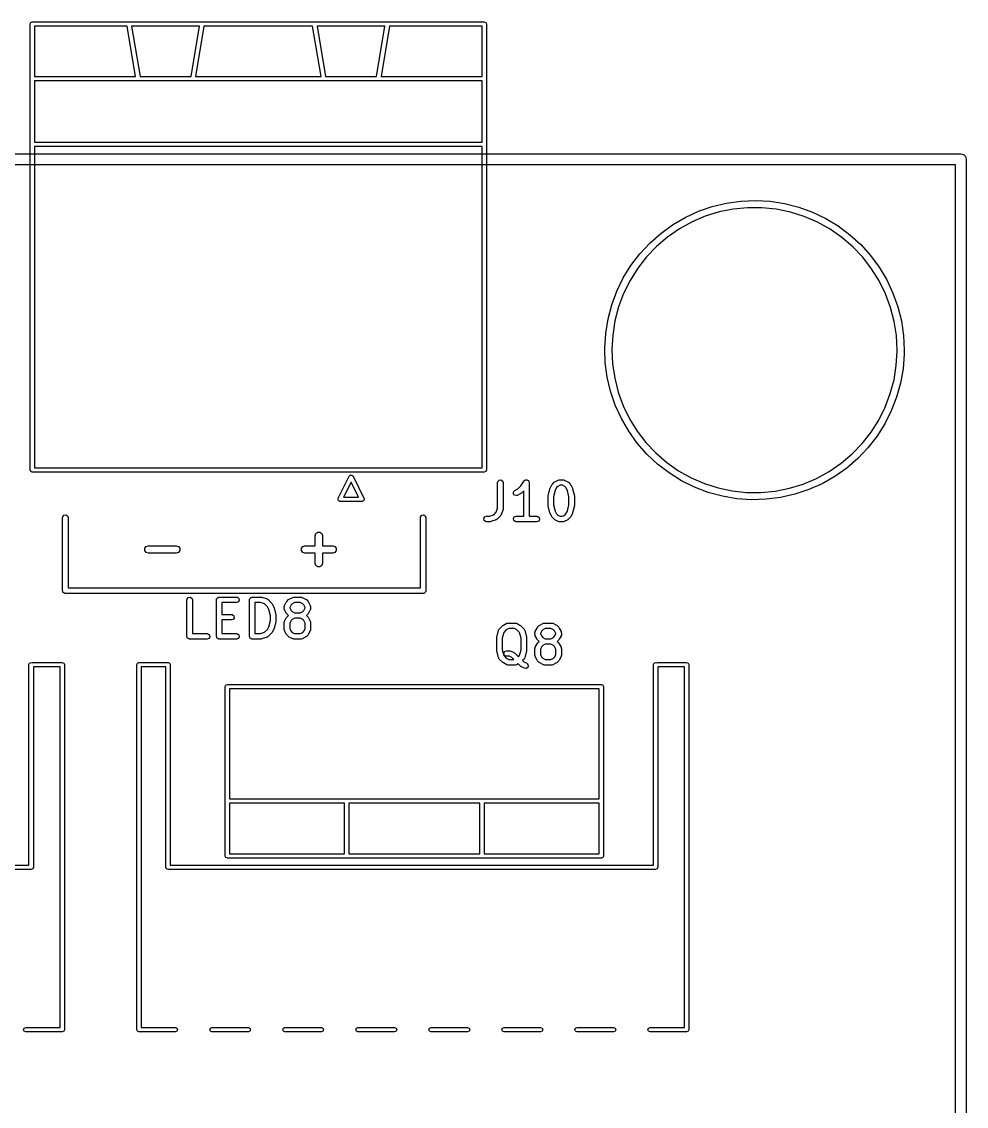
# Model space of a CAD drawing. Extents: x 51 to 223, y -135 to -33.
# Drawn here: x 197.21 to 223.07, y -62.82 to -33.1 of the extents above; entities that cross this region are included whole.
import ezdxf

# ---------------------------------------------------------------- set-up
doc = ezdxf.new("R2010")
doc.units = 0
doc.layers.add('BLACK', color=7, linetype='CONTINUOUS')

msp = doc.modelspace()

# ---------------------------------------------------------------- linework, layer by layer
at = {"layer": 'BLACK', "linetype": 'CONTINUOUS'}
for p, q in [((197.435, -33.165), (197.453, -33.1226)), ((197.435, -45.385), (197.435, -33.165)), ((197.453, -33.1226), (197.495, -33.105)), ((197.495, -33.105), (209.875, -33.105)), ((197.555, -33.225), (197.555, -34.605)), ((200.094, -33.225), (197.555, -33.225)), ((200.324, -34.605), (200.094, -33.225)), ((200.216, -33.225), (200.446, -34.605)), ((202.074, -33.225), (200.216, -33.225)), ((201.844, -34.605), (202.074, -33.225)), ((202.196, -33.225), (201.966, -34.605)), ((205.174, -33.225), (202.196, -33.225)), ((205.404, -34.605), (205.174, -33.225)), ((205.296, -33.225), (205.526, -34.605)), ((207.154, -33.225), (205.296, -33.225)), ((206.924, -34.605), (207.154, -33.225)), ((207.276, -33.225), (207.046, -34.605)), ((209.815, -33.225), (207.276, -33.225)), ((209.815, -34.605), (209.815, -33.225)), ((209.875, -33.105), (209.917, -33.1226)), ((209.917, -33.1226), (209.935, -33.165)), ((209.935, -33.165), (209.935, -45.385)), ((197.555, -34.605), (200.324, -34.605)), ((209.815, -34.725), (197.555, -34.725)), ((197.555, -34.725), (197.555, -36.405)), ((200.446, -34.605), (201.844, -34.605)), ((201.966, -34.605), (205.404, -34.605)), ((205.526, -34.605), (206.924, -34.605)), ((207.046, -34.605), (209.815, -34.605)), ((209.815, -36.405), (209.815, -34.725)), ((197.555, -36.405), (209.815, -36.405)), ((197.555, -36.525), (197.555, -45.325)), ((209.815, -36.525), (197.555, -36.525)), ((209.815, -45.325), (209.815, -36.525)), ((50.925, -36.725), (222.925, -36.725)), ((222.925, -36.725), (223, -36.7451)), ((223, -36.7451), (223.055, -36.8)), ((223.055, -36.8), (223.075, -36.875)), ((222.775, -37.025), (51.075, -37.025)), ((222.775, -130.725), (222.775, -37.025)), ((223.075, -36.875), (223.075, -130.875)), ((216.507, -38.0725), (216.903, -38.0168)), ((216.903, -38.0168), (217.304, -38)), ((217.304, -38), (217.704, -38.0224)), ((217.704, -38.0224), (218.099, -38.0837)), ((215.375, -38.4665), (215.739, -38.2985)), ((215.739, -38.2985), (216.117, -38.1667)), ((216.304, -38.3176), (215.927, -38.4351)), ((216.117, -38.1667), (216.507, -38.0725)), ((216.691, -38.2388), (216.304, -38.3176)), ((217.084, -38.1996), (216.691, -38.2388)), ((217.479, -38.2003), (217.084, -38.1996)), ((217.872, -38.2409), (217.479, -38.2003)), ((218.259, -38.321), (217.872, -38.2409)), ((218.099, -38.0837), (218.487, -38.1833)), ((218.636, -38.4398), (218.259, -38.321)), ((218.487, -38.1833), (218.864, -38.3203)), ((218.864, -38.3203), (219.225, -38.4934)), ((215.03, -38.6692), (215.375, -38.4665)), ((215.563, -38.5901), (215.217, -38.7811)), ((215.927, -38.4351), (215.563, -38.5901)), ((218.999, -38.5961), (218.636, -38.4398)), ((219.344, -38.7883), (218.999, -38.5961)), ((219.225, -38.4934), (219.568, -38.7009)), ((214.406, -39.1706), (214.706, -38.9047)), ((214.706, -38.9047), (215.03, -38.6692)), ((215.217, -38.7811), (214.892, -39.006)), ((219.668, -39.0144), (219.344, -38.7883)), ((219.568, -38.7009), (219.888, -38.9408)), ((214.134, -39.4645), (214.406, -39.1706)), ((214.892, -39.006), (214.592, -39.2627)), ((219.968, -39.272), (219.668, -39.0144)), ((219.888, -38.9408), (220.184, -39.2109)), ((220.184, -39.2109), (220.452, -39.5086)), ((213.892, -39.7836), (214.134, -39.4645)), ((214.592, -39.2627), (214.319, -39.5483)), ((220.24, -39.5587), (219.968, -39.272)), ((220.452, -39.5086), (220.69, -39.8311)), ((213.682, -40.1248), (213.892, -39.7836)), ((214.319, -39.5483), (214.076, -39.8601)), ((220.482, -39.8713), (220.24, -39.5587)), ((214.076, -39.8601), (213.866, -40.1949)), ((220.69, -40.2068), (220.482, -39.8713)), ((220.69, -39.8311), (220.895, -40.1751)), ((213.506, -40.4848), (213.682, -40.1248)), ((213.866, -40.1949), (213.691, -40.5491)), ((220.864, -40.5616), (220.69, -40.2068)), ((220.895, -40.1751), (221.066, -40.5376)), ((213.367, -40.8603), (213.506, -40.4848)), ((213.691, -40.5491), (213.553, -40.9192)), ((221.001, -40.9322), (220.864, -40.5616)), ((221.066, -40.5376), (221.2, -40.9149)), ((213.265, -41.2475), (213.367, -40.8603)), ((213.553, -40.9192), (213.452, -41.3014)), ((221.1, -41.3148), (221.001, -40.9322)), ((221.2, -40.9149), (221.297, -41.3036)), ((213.2, -41.643), (213.265, -41.2475)), ((213.452, -41.3014), (213.391, -41.6918)), ((221.16, -41.7054), (221.1, -41.3148)), ((221.297, -41.3036), (221.356, -41.6999)), ((213.175, -42.0428), (213.2, -41.643)), ((213.391, -41.6918), (213.37, -42.0864)), ((221.18, -42.1), (221.16, -41.7054)), ((221.356, -41.6999), (221.375, -42.1)), ((213.177, -42.0864), (213.175, -42.0428)), ((213.189, -42.4431), (213.177, -42.0864)), ((213.37, -42.0864), (213.389, -42.4811)), ((221.157, -42.5217), (221.18, -42.1273)), ((221.18, -42.1273), (221.18, -42.1)), ((221.375, -42.1), (221.373, -42.2145)), ((213.242, -42.8401), (213.189, -42.4431)), ((213.389, -42.4811), (213.447, -42.8719)), ((221.373, -42.2145), (221.343, -42.6139)), ((221.095, -42.9119), (221.157, -42.5217)), ((221.343, -42.6139), (221.273, -43.0084)), ((213.334, -43.2301), (213.242, -42.8401)), ((213.447, -42.8719), (213.545, -43.2548)), ((220.993, -43.2938), (221.095, -42.9119)), ((221.273, -43.0084), (221.165, -43.3942)), ((213.463, -43.6093), (213.334, -43.2301)), ((213.545, -43.2548), (213.68, -43.6258)), ((220.853, -43.6634), (220.993, -43.2938)), ((213.628, -43.9741), (213.463, -43.6093)), ((213.68, -43.6258), (213.853, -43.9813)), ((220.677, -44.017), (220.853, -43.6634)), ((221.165, -43.3942), (221.021, -43.7677)), ((221.021, -43.7677), (220.84, -44.1252)), ((213.829, -44.321), (213.628, -43.9741)), ((213.853, -43.9813), (214.061, -44.3175)), ((220.466, -44.351), (220.677, -44.017)), ((220.84, -44.1252), (220.625, -44.4634)), ((214.062, -44.6468), (213.829, -44.321)), ((214.061, -44.3175), (214.301, -44.631)), ((220.222, -44.662), (220.466, -44.351)), ((220.625, -44.4634), (220.379, -44.7791)), ((214.326, -44.9482), (214.062, -44.6468)), ((214.301, -44.631), (214.572, -44.9185)), ((219.948, -44.9467), (220.222, -44.662)), ((220.379, -44.7791), (220.102, -45.0692)), ((214.618, -45.2224), (214.326, -44.9482)), ((214.572, -44.9185), (214.871, -45.1773)), ((219.647, -45.2023), (219.948, -44.9467)), ((220.102, -45.0692), (219.799, -45.3309)), ((197.453, -45.4274), (197.435, -45.385)), ((197.495, -45.445), (197.453, -45.4274)), ((209.875, -45.445), (197.495, -45.445)), ((197.555, -45.325), (209.815, -45.325)), ((209.917, -45.4274), (209.875, -45.445)), ((209.935, -45.385), (209.917, -45.4274)), ((214.935, -45.4668), (214.618, -45.2224)), ((214.871, -45.1773), (215.194, -45.4045)), ((215.194, -45.4045), (215.539, -45.5978)), ((218.975, -45.6158), (219.321, -45.4261)), ((219.321, -45.4261), (219.647, -45.2023)), ((219.799, -45.3309), (219.472, -45.5618)), ((205.871, -46.1582), (206.171, -45.5582)), ((206.225, -45.7192), (206.022, -46.125)), ((206.171, -45.5582), (206.186, -45.5457)), ((206.186, -45.5457), (206.198, -45.5313)), ((206.198, -45.5313), (206.203, -45.531)), ((206.203, -45.531), (206.206, -45.5281)), ((206.206, -45.5281), (206.225, -45.5294)), ((206.225, -45.5294), (206.244, -45.5281)), ((206.428, -46.125), (206.225, -45.7192)), ((206.244, -45.5281), (206.247, -45.531)), ((206.247, -45.531), (206.252, -45.5313)), ((206.252, -45.5313), (206.264, -45.5457)), ((206.264, -45.5457), (206.279, -45.5582)), ((206.279, -45.5582), (206.579, -46.1582)), ((210.24, -45.7274), (210.245, -45.7017)), ((210.24, -46.4295), (210.24, -45.7274)), ((210.245, -45.7017), (210.278, -45.6624)), ((210.278, -45.6624), (210.328, -45.6535)), ((210.328, -45.6535), (210.373, -45.6792)), ((210.373, -45.6792), (210.39, -45.7274)), ((210.39, -45.7274), (210.39, -46.4417)), ((210.876, -45.8225), (210.967, -45.6858)), ((210.967, -45.6858), (210.985, -45.6669)), ((210.985, -45.6669), (210.989, -45.6657)), ((210.989, -45.6657), (210.992, -45.6624)), ((210.992, -45.6624), (211.014, -45.6586)), ((211.014, -45.6586), (211.035, -45.6525)), ((211.035, -45.6525), (211.039, -45.6543)), ((211.039, -45.6543), (211.043, -45.6535)), ((211.043, -45.6535), (211.062, -45.6644)), ((211.062, -45.6644), (211.082, -45.6731)), ((211.082, -45.6731), (211.083, -45.677)), ((211.083, -45.677), (211.087, -45.6792)), ((211.087, -45.6792), (211.095, -45.6996)), ((211.095, -45.6996), (211.104, -45.7191)), ((211.104, -45.7191), (211.103, -45.7233)), ((211.103, -45.7233), (211.105, -45.7274)), ((211.105, -45.7274), (211.105, -46.6524)), ((211.739, -45.7696), (211.786, -45.722)), ((211.786, -45.722), (211.805, -45.7091)), ((211.805, -45.7091), (211.806, -45.7079)), ((211.806, -45.7079), (211.901, -45.6603)), ((211.901, -45.6603), (211.926, -45.6529)), ((211.926, -45.6529), (211.93, -45.6539)), ((211.93, -45.6539), (211.935, -45.6524)), ((211.935, -45.6524), (212.03, -45.6524)), ((212.03, -45.6524), (212.055, -45.6569)), ((212.055, -45.6569), (212.059, -45.6598)), ((212.059, -45.6598), (212.063, -45.6603)), ((212.063, -45.6603), (212.159, -45.7079)), ((212.159, -45.7079), (212.177, -45.7213)), ((212.177, -45.7213), (212.178, -45.722)), ((212.178, -45.722), (212.226, -45.7696)), ((215.275, -45.679), (214.935, -45.4668)), ((215.634, -45.8572), (215.275, -45.679)), ((215.539, -45.5978), (215.901, -45.7554)), ((218.611, -45.7696), (218.975, -45.6158)), ((219.472, -45.5618), (219.124, -45.7597)), ((210.672, -46.0345), (210.675, -45.9833)), ((210.703, -46.0757), (210.672, -46.0345)), ((210.675, -45.9833), (210.711, -45.946)), ((210.711, -45.946), (210.795, -45.9038)), ((210.873, -46.0326), (210.778, -46.0802)), ((210.795, -45.9038), (210.876, -45.8225)), ((210.874, -46.0314), (210.873, -46.0326)), ((210.892, -46.0185), (210.874, -46.0314)), ((210.955, -45.9561), (210.892, -46.0185)), ((210.955, -46.6524), (210.955, -45.9561)), ((211.624, -46.0901), (211.671, -45.8997)), ((211.671, -45.8997), (211.677, -45.8878)), ((211.677, -45.8843), (211.725, -45.7891)), ((211.677, -45.8878), (211.677, -45.8843)), ((211.725, -45.7891), (211.738, -45.7711)), ((211.738, -45.7711), (211.739, -45.7696)), ((211.815, -45.944), (211.771, -46.1176)), ((211.853, -45.867), (211.815, -45.944)), ((211.884, -45.8366), (211.853, -45.867)), ((211.952, -45.8024), (211.884, -45.8366)), ((212.012, -45.8024), (211.952, -45.8024)), ((212.081, -45.8366), (212.012, -45.8024)), ((212.111, -45.867), (212.081, -45.8366)), ((212.149, -45.944), (212.111, -45.867)), ((212.193, -46.1176), (212.149, -45.944)), ((212.226, -45.7696), (212.239, -45.788)), ((212.239, -45.788), (212.24, -45.7891)), ((212.24, -45.7891), (212.287, -45.8843)), ((212.287, -45.8843), (212.291, -45.8967)), ((212.291, -45.8967), (212.293, -45.8997)), ((212.293, -45.8997), (212.341, -46.0901)), ((216.008, -45.9994), (215.634, -45.8572)), ((215.901, -45.7554), (216.277, -45.8755)), ((216.395, -46.1044), (216.008, -45.9994)), ((216.277, -45.8755), (216.664, -45.957)), ((216.664, -45.957), (217.057, -45.999)), ((217.057, -45.999), (217.452, -46.0011)), ((217.452, -46.0011), (217.845, -45.9632)), ((217.845, -45.9632), (218.233, -45.8858)), ((218.378, -46.049), (217.987, -46.1378)), ((218.233, -45.8858), (218.611, -45.7696)), ((218.758, -45.9226), (218.378, -46.049)), ((219.124, -45.7597), (218.758, -45.9226)), ((205.865, -46.185), (205.87, -46.1721)), ((205.869, -46.1941), (205.865, -46.185)), ((205.868, -46.204), (205.869, -46.1941)), ((205.877, -46.2145), (205.868, -46.204)), ((205.87, -46.1721), (205.871, -46.1582)), ((205.883, -46.2274), (205.877, -46.2145)), ((205.892, -46.2312), (205.883, -46.2274)), ((205.898, -46.2387), (205.892, -46.2312)), ((205.912, -46.2397), (205.898, -46.2387)), ((205.925, -46.245), (205.912, -46.2397)), ((206.525, -46.245), (205.925, -46.245)), ((206.022, -46.125), (206.428, -46.125)), ((206.538, -46.2397), (206.525, -46.245)), ((206.552, -46.2387), (206.538, -46.2397)), ((206.558, -46.2312), (206.552, -46.2387)), ((206.567, -46.2274), (206.558, -46.2312)), ((206.573, -46.2145), (206.567, -46.2274)), ((206.582, -46.204), (206.573, -46.2145)), ((206.579, -46.1582), (206.58, -46.1721)), ((206.58, -46.1721), (206.585, -46.185)), ((206.585, -46.185), (206.581, -46.1941)), ((206.581, -46.1941), (206.582, -46.204)), ((210.753, -46.0876), (210.703, -46.0757)), ((210.778, -46.0802), (210.753, -46.0876)), ((211.621, -46.1083), (211.624, -46.0936)), ((211.621, -46.3464), (211.621, -46.1083)), ((211.623, -46.3497), (211.621, -46.3464)), ((211.624, -46.0936), (211.624, -46.0901)), ((211.771, -46.1176), (211.771, -46.3372)), ((211.771, -46.3372), (211.815, -46.5107)), ((212.149, -46.5107), (212.193, -46.3372)), ((212.193, -46.3372), (212.193, -46.1176)), ((212.343, -46.3464), (212.34, -46.3612)), ((212.341, -46.0901), (212.342, -46.1051)), ((212.342, -46.1051), (212.343, -46.1083)), ((212.343, -46.1083), (212.343, -46.3464)), ((216.79, -46.1712), (216.395, -46.1044)), ((217.189, -46.1992), (216.79, -46.1712)), ((217.59, -46.188), (217.189, -46.1992)), ((217.987, -46.1378), (217.59, -46.188)), ((198.33, -46.6643), (198.362, -46.625)), ((198.362, -46.625), (198.413, -46.6161)), ((198.413, -46.6161), (198.457, -46.6418)), ((198.457, -46.6418), (198.475, -46.69)), ((208.13, -46.6643), (208.162, -46.625)), ((208.162, -46.625), (208.213, -46.6161)), ((208.213, -46.6161), (208.257, -46.6418)), ((208.257, -46.6418), (208.275, -46.69)), ((210.018, -46.6524), (210.132, -46.6142)), ((210.132, -46.6142), (210.202, -46.544)), ((210.202, -46.544), (210.24, -46.4295)), ((210.321, -46.6376), (210.226, -46.7328)), ((210.323, -46.6335), (210.321, -46.6376)), ((210.327, -46.6311), (210.323, -46.6335)), ((210.339, -46.6082), (210.327, -46.6311)), ((210.387, -46.4654), (210.339, -46.6082)), ((210.39, -46.4417), (210.387, -46.4637)), ((210.387, -46.4637), (210.387, -46.4654)), ((211.624, -46.3646), (211.623, -46.3497)), ((211.671, -46.5551), (211.624, -46.3646)), ((211.673, -46.558), (211.671, -46.5551)), ((211.677, -46.5704), (211.673, -46.558)), ((211.725, -46.6657), (211.677, -46.5704)), ((211.815, -46.5107), (211.853, -46.5877)), ((211.853, -46.5877), (211.884, -46.6181)), ((211.884, -46.6181), (211.952, -46.6524)), ((212.012, -46.6524), (212.081, -46.6181)), ((212.081, -46.6181), (212.111, -46.5877)), ((212.111, -46.5877), (212.149, -46.5107)), ((212.287, -46.5704), (212.24, -46.6657)), ((212.288, -46.5669), (212.287, -46.5704)), ((212.293, -46.5551), (212.288, -46.5669)), ((212.341, -46.3646), (212.293, -46.5551)), ((212.34, -46.3612), (212.341, -46.3646)), ((198.325, -46.69), (198.33, -46.6643)), ((198.325, -48.69), (198.325, -46.69)), ((198.475, -46.69), (198.475, -48.615)), ((208.125, -46.69), (208.13, -46.6643)), ((208.125, -48.615), (208.125, -46.69)), ((208.275, -46.69), (208.275, -48.69)), ((209.861, -46.7144), (209.886, -46.6699)), ((209.87, -46.7649), (209.861, -46.7144)), ((209.909, -46.7979), (209.87, -46.7649)), ((209.886, -46.6699), (209.935, -46.6524)), ((209.935, -46.8024), (209.909, -46.7979)), ((209.935, -46.6524), (210.018, -46.6524)), ((210.03, -46.8024), (209.935, -46.8024)), ((210.031, -46.8018), (210.03, -46.8024)), ((210.053, -46.7985), (210.031, -46.8018)), ((210.196, -46.7509), (210.053, -46.7985)), ((210.2, -46.7481), (210.196, -46.7509)), ((210.204, -46.7477), (210.2, -46.7481)), ((210.226, -46.7328), (210.204, -46.7477)), ((210.67, -46.7144), (210.696, -46.6699)), ((210.679, -46.7649), (210.67, -46.7144)), ((210.718, -46.7979), (210.679, -46.7649)), ((210.696, -46.6699), (210.744, -46.6524)), ((210.744, -46.8024), (210.718, -46.7979)), ((210.744, -46.6524), (210.955, -46.6524)), ((211.315, -46.8024), (210.744, -46.8024)), ((211.105, -46.6524), (211.315, -46.6524)), ((211.315, -46.6524), (211.341, -46.6569)), ((211.364, -46.7848), (211.315, -46.8024)), ((211.341, -46.6569), (211.38, -46.6899)), ((211.389, -46.7404), (211.364, -46.7848)), ((211.38, -46.6899), (211.389, -46.7404)), ((211.726, -46.6668), (211.725, -46.6657)), ((211.739, -46.6852), (211.726, -46.6668)), ((211.786, -46.7328), (211.739, -46.6852)), ((211.788, -46.7335), (211.786, -46.7328)), ((211.806, -46.7468), (211.788, -46.7335)), ((211.901, -46.7945), (211.806, -46.7468)), ((211.905, -46.795), (211.901, -46.7945)), ((211.909, -46.7979), (211.905, -46.795)), ((211.935, -46.8024), (211.909, -46.7979)), ((212.03, -46.8024), (211.935, -46.8024)), ((211.952, -46.6524), (212.012, -46.6524)), ((212.034, -46.8008), (212.03, -46.8024)), ((212.038, -46.8019), (212.034, -46.8008)), ((212.063, -46.7945), (212.038, -46.8019)), ((212.159, -46.7468), (212.063, -46.7945)), ((212.16, -46.7457), (212.159, -46.7468)), ((212.178, -46.7328), (212.16, -46.7457)), ((212.226, -46.6852), (212.178, -46.7328)), ((212.24, -46.6657), (212.226, -46.6837)), ((212.226, -46.6837), (212.226, -46.6852)), ((205.243, -47.1805), (205.262, -47.1217)), ((205.243, -47.4614), (205.243, -47.1805)), ((205.262, -47.1217), (205.312, -47.0854)), ((205.312, -47.0854), (205.374, -47.0854)), ((205.374, -47.0854), (205.424, -47.1217)), ((205.424, -47.1217), (205.443, -47.1805)), ((205.443, -47.1805), (205.443, -47.4614)), ((200.581, -47.5305), (200.617, -47.4805)), ((200.581, -47.5923), (200.581, -47.5305)), ((200.617, -47.4805), (200.676, -47.4614)), ((200.676, -47.4614), (201.438, -47.4614)), ((201.438, -47.4614), (201.497, -47.4805)), ((201.497, -47.4805), (201.533, -47.5305)), ((201.533, -47.5305), (201.533, -47.5923)), ((204.867, -47.5305), (204.903, -47.4805)), ((204.867, -47.5923), (204.867, -47.5305)), ((204.903, -47.4805), (204.962, -47.4614)), ((204.962, -47.4614), (205.243, -47.4614)), ((205.443, -47.4614), (205.724, -47.4614)), ((205.724, -47.4614), (205.783, -47.4805)), ((205.783, -47.4805), (205.819, -47.5305)), ((205.819, -47.5305), (205.819, -47.5923)), ((200.617, -47.6423), (200.581, -47.5923)), ((200.676, -47.6614), (200.617, -47.6423)), ((201.438, -47.6614), (200.676, -47.6614)), ((201.497, -47.6423), (201.438, -47.6614)), ((201.533, -47.5923), (201.497, -47.6423)), ((204.903, -47.6423), (204.867, -47.5923)), ((204.962, -47.6614), (204.903, -47.6423)), ((205.243, -47.6614), (204.962, -47.6614)), ((205.243, -47.9424), (205.243, -47.6614)), ((205.724, -47.6614), (205.443, -47.6614)), ((205.443, -47.6614), (205.443, -47.9424)), ((205.783, -47.6423), (205.724, -47.6614)), ((205.819, -47.5923), (205.783, -47.6423)), ((205.262, -48.0012), (205.243, -47.9424)), ((205.312, -48.0375), (205.262, -48.0012)), ((205.374, -48.0375), (205.312, -48.0375)), ((205.424, -48.0012), (205.374, -48.0375)), ((205.443, -47.9424), (205.424, -48.0012)), ((198.332, -48.7083), (198.325, -48.69)), ((198.335, -48.7275), (198.332, -48.7083)), ((198.475, -48.615), (208.125, -48.615)), ((208.27, -48.7157), (208.258, -48.7306)), ((208.272, -48.7059), (208.27, -48.7157)), ((208.274, -48.703), (208.272, -48.7059)), ((208.275, -48.69), (208.273, -48.6997)), ((208.273, -48.6997), (208.274, -48.703)), ((198.34, -48.7318), (198.335, -48.7275)), ((198.343, -48.7382), (198.34, -48.7318)), ((198.359, -48.748), (198.343, -48.7382)), ((198.374, -48.7605), (198.359, -48.748)), ((198.384, -48.7622), (198.374, -48.7605)), ((198.387, -48.7639), (198.384, -48.7622)), ((198.39, -48.7633), (198.387, -48.7639)), ((198.4, -48.765), (198.39, -48.7633)), ((208.2, -48.765), (198.4, -48.765)), ((201.73, -48.9424), (201.734, -48.9167)), ((201.73, -49.9424), (201.73, -48.9424)), ((201.734, -48.9167), (201.767, -48.8774)), ((201.767, -48.8774), (201.818, -48.8685)), ((201.818, -48.8685), (201.862, -48.8942)), ((201.862, -48.8942), (201.88, -48.9424)), ((201.88, -48.9424), (201.88, -49.8674)), ((202.539, -48.9424), (202.541, -48.9326)), ((202.539, -49.9424), (202.539, -48.9424)), ((202.54, -48.9294), (202.542, -48.9265)), ((202.541, -48.9326), (202.54, -48.9294)), ((202.542, -48.9265), (202.544, -48.9167)), ((202.544, -48.9167), (202.556, -48.9018)), ((202.556, -48.9018), (202.566, -48.8849)), ((202.566, -48.8849), (202.572, -48.8826)), ((202.572, -48.8826), (202.577, -48.8774)), ((202.577, -48.8774), (202.596, -48.874)), ((202.596, -48.874), (202.614, -48.8674)), ((202.614, -48.8674), (203.09, -48.8674)), ((203.09, -49.0174), (202.689, -49.0174)), ((202.689, -49.0174), (202.689, -49.3436)), ((203.09, -48.8674), (203.116, -48.8719)), ((203.139, -48.9998), (203.09, -49.0174)), ((203.116, -48.8719), (203.155, -48.9049)), ((203.164, -48.9554), (203.139, -48.9998)), ((203.155, -48.9049), (203.164, -48.9554)), ((203.444, -48.9424), (203.446, -48.9326)), ((203.444, -49.9424), (203.444, -48.9424)), ((203.445, -48.9294), (203.447, -48.9265)), ((203.446, -48.9326), (203.445, -48.9294)), ((203.447, -48.9265), (203.449, -48.9167)), ((203.449, -48.9167), (203.461, -48.9018)), ((203.461, -48.9018), (203.471, -48.8849)), ((203.471, -48.8849), (203.477, -48.8826)), ((203.477, -48.8826), (203.482, -48.8774)), ((203.482, -48.8774), (203.501, -48.874)), ((203.501, -48.874), (203.519, -48.8674)), ((203.519, -48.8674), (203.757, -48.8674)), ((203.594, -49.0174), (203.594, -49.8674)), ((203.745, -49.0174), (203.594, -49.0174)), ((203.859, -49.0556), (203.745, -49.0174)), ((203.757, -48.8674), (203.779, -48.8713)), ((203.779, -48.8713), (203.781, -48.8712)), ((203.781, -48.8712), (203.924, -48.9188)), ((203.924, -48.9188), (203.947, -48.9313)), ((203.947, -48.9313), (203.949, -48.9351)), ((203.949, -48.9351), (203.953, -48.937)), ((203.953, -48.937), (204.048, -49.0322)), ((204.404, -49.0993), (204.452, -49.0041)), ((204.452, -49.0041), (204.465, -48.9861)), ((204.465, -48.9861), (204.466, -48.9846)), ((204.466, -48.9846), (204.514, -48.937)), ((204.514, -48.937), (204.532, -48.9241)), ((204.532, -48.9241), (204.533, -48.9229)), ((204.533, -48.9229), (204.628, -48.8753)), ((204.68, -49.0174), (204.611, -49.0516)), ((204.628, -48.8753), (204.653, -48.8679)), ((204.653, -48.8679), (204.658, -48.8689)), ((204.658, -48.8689), (204.662, -48.8674)), ((204.662, -48.8674), (204.852, -48.8674)), ((204.835, -49.0174), (204.68, -49.0174)), ((204.903, -49.0516), (204.835, -49.0174)), ((204.852, -48.8674), (204.878, -48.8719)), ((204.878, -48.8719), (204.881, -48.8748)), ((204.881, -48.8748), (204.886, -48.8753)), ((204.886, -48.8753), (204.981, -48.9229)), ((204.981, -48.9229), (204.999, -48.9363)), ((204.999, -48.9363), (205.001, -48.937)), ((205.001, -48.937), (205.048, -48.9846)), ((205.048, -48.9846), (205.061, -49.003)), ((205.061, -49.003), (205.062, -49.0041)), ((205.062, -49.0041), (205.11, -49.0993)), ((208.218, -48.7583), (208.2, -48.765)), ((208.237, -48.755), (208.218, -48.7583)), ((208.242, -48.7498), (208.237, -48.755)), ((208.248, -48.7475), (208.242, -48.7498)), ((208.258, -48.7306), (208.248, -48.7475)), ((203.934, -49.1297), (203.859, -49.0556)), ((203.972, -49.2067), (203.934, -49.1297)), ((204.015, -49.3802), (203.972, -49.2067)), ((204.048, -49.0322), (204.061, -49.0506)), ((204.061, -49.0506), (204.062, -49.0517)), ((204.062, -49.0517), (204.11, -49.1469)), ((204.11, -49.1469), (204.114, -49.1593)), ((204.114, -49.1593), (204.116, -49.1623)), ((204.116, -49.1623), (204.163, -49.3528)), ((204.396, -49.1329), (204.401, -49.1072)), ((204.396, -49.1805), (204.396, -49.1329)), ((204.398, -49.1847), (204.396, -49.1805)), ((204.397, -49.189), (204.398, -49.1847)), ((204.404, -49.214), (204.397, -49.189)), ((204.401, -49.1072), (204.404, -49.1038)), ((204.404, -49.1038), (204.404, -49.0993)), ((204.452, -49.3093), (204.404, -49.214)), ((204.453, -49.3104), (204.452, -49.3093)), ((204.466, -49.3287), (204.453, -49.3104)), ((204.581, -49.082), (204.546, -49.1506)), ((204.546, -49.1506), (204.546, -49.1628)), ((204.546, -49.1628), (204.581, -49.2313)), ((204.611, -49.0516), (204.581, -49.082)), ((204.581, -49.2313), (204.611, -49.2617)), ((204.611, -49.2617), (204.68, -49.296)), ((204.68, -49.296), (204.835, -49.296)), ((204.835, -49.296), (204.903, -49.2617)), ((204.934, -49.082), (204.903, -49.0516)), ((204.903, -49.2617), (204.934, -49.2313)), ((204.968, -49.1506), (204.934, -49.082)), ((204.934, -49.2313), (204.968, -49.1628)), ((204.968, -49.1628), (204.968, -49.1506)), ((205.062, -49.3093), (205.049, -49.3273)), ((205.11, -49.214), (205.062, -49.3093)), ((205.11, -49.0993), (205.117, -49.1243)), ((205.113, -49.2061), (205.11, -49.2096)), ((205.11, -49.2096), (205.11, -49.214)), ((205.118, -49.1805), (205.113, -49.2061)), ((205.117, -49.1243), (205.116, -49.1286)), ((205.116, -49.1286), (205.118, -49.1329)), ((205.118, -49.1329), (205.118, -49.1805)), ((202.689, -49.3436), (202.948, -49.3436)), ((202.948, -49.4936), (202.689, -49.4936)), ((202.689, -49.4936), (202.689, -49.8674)), ((202.948, -49.3436), (202.973, -49.3481)), ((202.996, -49.476), (202.948, -49.4936)), ((202.973, -49.3481), (203.013, -49.3811)), ((203.021, -49.4316), (202.996, -49.476)), ((203.013, -49.3811), (203.021, -49.4316)), ((203.972, -49.6781), (204.015, -49.5046)), ((204.015, -49.5046), (204.015, -49.3802)), ((204.163, -49.532), (204.116, -49.7225)), ((204.163, -49.3528), (204.164, -49.3677)), ((204.165, -49.5138), (204.163, -49.5286)), ((204.163, -49.5286), (204.163, -49.532)), ((204.164, -49.3677), (204.165, -49.371)), ((204.165, -49.371), (204.165, -49.5138)), ((204.396, -49.5614), (204.401, -49.5358)), ((204.396, -49.7519), (204.396, -49.5614)), ((204.401, -49.5358), (204.404, -49.5323)), ((204.404, -49.5279), (204.452, -49.4326)), ((204.404, -49.5323), (204.404, -49.5279)), ((204.452, -49.4326), (204.465, -49.4146)), ((204.465, -49.4146), (204.466, -49.4132)), ((204.508, -49.371), (204.466, -49.3287)), ((204.466, -49.4132), (204.508, -49.371)), ((204.581, -49.5106), (204.546, -49.5791)), ((204.546, -49.5791), (204.546, -49.7342)), ((204.611, -49.4802), (204.581, -49.5106)), ((204.68, -49.446), (204.611, -49.4802)), ((204.835, -49.446), (204.68, -49.446)), ((204.903, -49.4802), (204.835, -49.446)), ((204.934, -49.5106), (204.903, -49.4802)), ((204.968, -49.5791), (204.934, -49.5106)), ((204.968, -49.7342), (204.968, -49.5791)), ((205.048, -49.3287), (205.006, -49.371)), ((205.006, -49.371), (205.048, -49.4132)), ((205.049, -49.3273), (205.048, -49.3287)), ((205.048, -49.4132), (205.061, -49.4315)), ((205.061, -49.4315), (205.062, -49.4326)), ((205.062, -49.4326), (205.11, -49.5279)), ((205.11, -49.5279), (205.117, -49.5529)), ((205.117, -49.5529), (205.116, -49.5572)), ((205.116, -49.5572), (205.118, -49.5614)), ((205.118, -49.5614), (205.118, -49.7519)), ((210.4, -49.6329), (210.495, -49.5853)), ((210.495, -49.5853), (210.52, -49.5779)), ((210.52, -49.5779), (210.524, -49.5789)), ((210.524, -49.5789), (210.529, -49.5774)), ((210.529, -49.5774), (210.719, -49.5774)), ((210.719, -49.5774), (210.745, -49.5819)), ((210.745, -49.5819), (210.748, -49.5848)), ((210.748, -49.5848), (210.753, -49.5853)), ((210.753, -49.5853), (210.848, -49.6329)), ((211.4, -49.6329), (211.495, -49.5853)), ((211.495, -49.5853), (211.52, -49.5779)), ((211.52, -49.5779), (211.524, -49.5789)), ((211.524, -49.5789), (211.529, -49.5774)), ((211.529, -49.5774), (211.719, -49.5774)), ((211.719, -49.5774), (211.745, -49.5819)), ((211.745, -49.5819), (211.748, -49.5848)), ((211.748, -49.5848), (211.753, -49.5853)), ((211.753, -49.5853), (211.848, -49.6329)), ((201.88, -49.8674), (202.281, -49.8674)), ((202.281, -49.8674), (202.307, -49.8719)), ((202.307, -49.8719), (202.346, -49.9049)), ((202.346, -49.9049), (202.355, -49.9554)), ((202.689, -49.8674), (203.09, -49.8674)), ((203.09, -49.8674), (203.116, -49.8719)), ((203.116, -49.8719), (203.155, -49.9049)), ((203.155, -49.9049), (203.164, -49.9554)), ((203.594, -49.8674), (203.745, -49.8674)), ((203.745, -49.8674), (203.859, -49.8292)), ((203.859, -49.8292), (203.934, -49.7551)), ((203.934, -49.7551), (203.972, -49.6781)), ((204.048, -49.8526), (203.953, -49.9478)), ((204.049, -49.8511), (204.048, -49.8526)), ((204.062, -49.8331), (204.049, -49.8511)), ((204.11, -49.7378), (204.062, -49.8331)), ((204.116, -49.7225), (204.11, -49.7343)), ((204.11, -49.7343), (204.11, -49.7378)), ((204.398, -49.7561), (204.396, -49.7519)), ((204.397, -49.7605), (204.398, -49.7561)), ((204.404, -49.7854), (204.397, -49.7605)), ((204.452, -49.8807), (204.404, -49.7854)), ((204.453, -49.8818), (204.452, -49.8807)), ((204.466, -49.9002), (204.453, -49.8818)), ((204.514, -49.9478), (204.466, -49.9002)), ((204.546, -49.7342), (204.581, -49.8027)), ((204.581, -49.8027), (204.611, -49.8331)), ((204.611, -49.8331), (204.68, -49.8674)), ((204.68, -49.8674), (204.835, -49.8674)), ((204.835, -49.8674), (204.903, -49.8331)), ((204.903, -49.8331), (204.934, -49.8027)), ((204.934, -49.8027), (204.968, -49.7342)), ((205.048, -49.9002), (205.001, -49.9478)), ((205.049, -49.8987), (205.048, -49.9002)), ((205.062, -49.8807), (205.049, -49.8987)), ((205.11, -49.7854), (205.062, -49.8807)), ((205.113, -49.7776), (205.11, -49.781)), ((205.11, -49.781), (205.11, -49.7854)), ((205.118, -49.7519), (205.113, -49.7776)), ((210.218, -49.9675), (210.265, -49.777)), ((210.265, -49.777), (210.276, -49.7533)), ((210.276, -49.7533), (210.282, -49.7489)), ((210.282, -49.7489), (210.285, -49.7422)), ((210.285, -49.7422), (210.38, -49.647)), ((210.406, -49.8336), (210.365, -49.9949)), ((210.38, -49.647), (210.399, -49.6341)), ((210.399, -49.6341), (210.4, -49.6329)), ((210.478, -49.7616), (210.406, -49.8336)), ((210.546, -49.7274), (210.478, -49.7616)), ((210.701, -49.7274), (210.546, -49.7274)), ((210.77, -49.7616), (210.701, -49.7274)), ((210.842, -49.8336), (210.77, -49.7616)), ((210.882, -49.9949), (210.842, -49.8336)), ((210.848, -49.6329), (210.866, -49.6463)), ((210.866, -49.6463), (210.867, -49.647)), ((210.867, -49.647), (210.963, -49.7422)), ((210.963, -49.7422), (210.977, -49.7635)), ((210.977, -49.7635), (210.978, -49.7709)), ((210.978, -49.7709), (210.982, -49.777)), ((210.982, -49.777), (211.03, -49.9675)), ((211.263, -49.8429), (211.268, -49.8172)), ((211.263, -49.8905), (211.263, -49.8429)), ((211.265, -49.8947), (211.263, -49.8905)), ((211.264, -49.899), (211.265, -49.8947)), ((211.271, -49.924), (211.264, -49.899)), ((211.268, -49.8172), (211.27, -49.8138)), ((211.27, -49.8138), (211.271, -49.8093)), ((211.271, -49.8093), (211.319, -49.7141)), ((211.319, -49.7141), (211.332, -49.6961)), ((211.332, -49.6961), (211.333, -49.6946)), ((211.333, -49.6946), (211.38, -49.647)), ((211.38, -49.647), (211.399, -49.6341)), ((211.399, -49.6341), (211.4, -49.6329)), ((211.447, -49.792), (211.413, -49.8606)), ((211.413, -49.8606), (211.413, -49.8728)), ((211.413, -49.8728), (211.447, -49.9413)), ((211.478, -49.7616), (211.447, -49.792)), ((211.546, -49.7274), (211.478, -49.7616)), ((211.701, -49.7274), (211.546, -49.7274)), ((211.77, -49.7616), (211.701, -49.7274)), ((211.8, -49.792), (211.77, -49.7616)), ((211.835, -49.8606), (211.8, -49.792)), ((211.8, -49.9413), (211.835, -49.8728)), ((211.835, -49.8728), (211.835, -49.8606)), ((211.848, -49.6329), (211.866, -49.6463)), ((211.866, -49.6463), (211.867, -49.647)), ((211.867, -49.647), (211.915, -49.6946)), ((211.915, -49.6946), (211.928, -49.713)), ((211.928, -49.713), (211.929, -49.7141)), ((211.929, -49.7141), (211.977, -49.8093)), ((211.977, -49.8093), (211.984, -49.8343)), ((211.985, -49.8905), (211.98, -49.9161)), ((211.984, -49.8343), (211.983, -49.8386)), ((211.983, -49.8386), (211.985, -49.8429)), ((211.985, -49.8429), (211.985, -49.8905)), ((201.736, -49.9607), (201.73, -49.9424)), ((201.74, -49.9799), (201.736, -49.9607)), ((201.745, -49.9842), (201.74, -49.9799)), ((201.747, -49.9906), (201.745, -49.9842)), ((201.764, -50.0003), (201.747, -49.9906)), ((201.779, -50.0129), (201.764, -50.0003)), ((201.789, -50.0146), (201.779, -50.0129)), ((201.792, -50.0162), (201.789, -50.0146)), ((201.795, -50.0157), (201.792, -50.0162)), ((201.805, -50.0174), (201.795, -50.0157)), ((202.281, -50.0174), (201.805, -50.0174)), ((202.329, -49.9998), (202.281, -50.0174)), ((202.355, -49.9554), (202.329, -49.9998)), ((202.546, -49.9607), (202.539, -49.9424)), ((202.549, -49.9799), (202.546, -49.9607)), ((202.555, -49.9842), (202.549, -49.9799)), ((202.557, -49.9906), (202.555, -49.9842)), ((202.574, -50.0003), (202.557, -49.9906)), ((202.589, -50.0129), (202.574, -50.0003)), ((202.598, -50.0146), (202.589, -50.0129)), ((202.601, -50.0162), (202.598, -50.0146)), ((202.605, -50.0157), (202.601, -50.0162)), ((202.614, -50.0174), (202.605, -50.0157)), ((203.09, -50.0174), (202.614, -50.0174)), ((203.139, -49.9998), (203.09, -50.0174)), ((203.164, -49.9554), (203.139, -49.9998)), ((203.451, -49.9607), (203.444, -49.9424)), ((203.454, -49.9799), (203.451, -49.9607)), ((203.459, -49.9842), (203.454, -49.9799)), ((203.462, -49.9906), (203.459, -49.9842)), ((203.478, -50.0003), (203.462, -49.9906)), ((203.493, -50.0129), (203.478, -50.0003)), ((203.503, -50.0146), (203.493, -50.0129)), ((203.506, -50.0162), (203.503, -50.0146)), ((203.509, -50.0157), (203.506, -50.0162)), ((203.519, -50.0174), (203.509, -50.0157)), ((203.757, -50.0174), (203.519, -50.0174)), ((203.759, -50.0168), (203.757, -50.0174)), ((203.781, -50.0135), (203.759, -50.0168)), ((203.924, -49.9659), (203.781, -50.0135)), ((203.927, -49.9631), (203.924, -49.9659)), ((203.932, -49.9627), (203.927, -49.9631)), ((203.953, -49.9478), (203.932, -49.9627)), ((204.515, -49.9485), (204.514, -49.9478)), ((204.533, -49.9618), (204.515, -49.9485)), ((204.628, -50.0095), (204.533, -49.9618)), ((204.633, -50.01), (204.628, -50.0095)), ((204.636, -50.0129), (204.633, -50.01)), ((204.662, -50.0174), (204.636, -50.0129)), ((204.852, -50.0174), (204.662, -50.0174)), ((204.857, -50.0158), (204.852, -50.0174)), ((204.861, -50.0169), (204.857, -50.0158)), ((204.886, -50.0095), (204.861, -50.0169)), ((204.981, -49.9618), (204.886, -50.0095)), ((204.982, -49.9607), (204.981, -49.9618)), ((205.001, -49.9478), (204.982, -49.9607)), ((210.215, -49.9857), (210.218, -49.971)), ((210.215, -50.319), (210.215, -49.9857)), ((210.218, -49.971), (210.218, -49.9675)), ((210.365, -49.9949), (210.365, -50.3098)), ((210.882, -50.3098), (210.882, -49.9949)), ((211.03, -49.9675), (211.031, -49.9825)), ((211.031, -49.9825), (211.032, -49.9857)), ((211.032, -49.9857), (211.032, -50.319)), ((211.319, -50.0193), (211.271, -49.924)), ((211.271, -50.2379), (211.319, -50.1426)), ((211.32, -50.0204), (211.319, -50.0193)), ((211.319, -50.1426), (211.332, -50.1246)), ((211.333, -50.0387), (211.32, -50.0204)), ((211.332, -50.1246), (211.333, -50.1232)), ((211.375, -50.081), (211.333, -50.0387)), ((211.333, -50.1232), (211.375, -50.081)), ((211.447, -49.9413), (211.478, -49.9717)), ((211.478, -50.1902), (211.447, -50.2206)), ((211.478, -49.9717), (211.546, -50.006)), ((211.546, -50.156), (211.478, -50.1902)), ((211.546, -50.006), (211.701, -50.006)), ((211.701, -50.156), (211.546, -50.156)), ((211.701, -50.006), (211.77, -49.9717)), ((211.77, -50.1902), (211.701, -50.156)), ((211.77, -49.9717), (211.8, -49.9413)), ((211.8, -50.2206), (211.77, -50.1902)), ((211.915, -50.0387), (211.873, -50.081)), ((211.873, -50.081), (211.915, -50.1232)), ((211.916, -50.0373), (211.915, -50.0387)), ((211.915, -50.1232), (211.928, -50.1415)), ((211.929, -50.0193), (211.916, -50.0373)), ((211.928, -50.1415), (211.929, -50.1426)), ((211.977, -49.924), (211.929, -50.0193)), ((211.929, -50.1426), (211.977, -50.2379)), ((211.98, -49.9161), (211.977, -49.9196)), ((211.977, -49.9196), (211.977, -49.924)), ((210.217, -50.3223), (210.215, -50.319)), ((210.218, -50.3372), (210.217, -50.3223)), ((210.265, -50.5277), (210.218, -50.3372)), ((210.365, -50.3098), (210.406, -50.4712)), ((210.406, -50.4712), (210.478, -50.5431)), ((210.407, -50.4013), (210.433, -50.3568)), ((210.416, -50.4518), (210.407, -50.4013)), ((210.455, -50.4848), (210.416, -50.4518)), ((210.433, -50.3568), (210.481, -50.3393)), ((210.481, -50.4893), (210.455, -50.4848)), ((210.481, -50.3393), (210.576, -50.3393)), ((210.558, -50.4893), (210.481, -50.4893)), ((210.627, -50.5235), (210.558, -50.4893)), ((210.576, -50.3393), (210.602, -50.3438)), ((210.602, -50.3438), (210.605, -50.3467)), ((210.605, -50.3467), (210.61, -50.3472)), ((210.61, -50.3472), (210.705, -50.3948)), ((210.705, -50.3948), (210.723, -50.4082)), ((210.723, -50.4082), (210.724, -50.4089)), ((210.724, -50.4089), (210.814, -50.4987)), ((210.814, -50.4987), (210.842, -50.4712)), ((210.842, -50.4712), (210.882, -50.3098)), ((211.03, -50.3372), (210.982, -50.5277)), ((211.032, -50.319), (211.03, -50.3338)), ((211.03, -50.3338), (211.03, -50.3372)), ((211.263, -50.2714), (211.268, -50.2458)), ((211.263, -50.4619), (211.263, -50.2714)), ((211.265, -50.4661), (211.263, -50.4619)), ((211.264, -50.4705), (211.265, -50.4661)), ((211.271, -50.4954), (211.264, -50.4705)), ((211.268, -50.2458), (211.27, -50.2423)), ((211.27, -50.2423), (211.271, -50.2379)), ((211.319, -50.5907), (211.271, -50.4954)), ((211.447, -50.2206), (211.413, -50.2891)), ((211.413, -50.2891), (211.413, -50.4442)), ((211.413, -50.4442), (211.447, -50.5127)), ((211.835, -50.2891), (211.8, -50.2206)), ((211.8, -50.5127), (211.835, -50.4442)), ((211.835, -50.4442), (211.835, -50.2891)), ((211.977, -50.4954), (211.929, -50.5907)), ((211.977, -50.2379), (211.984, -50.2629)), ((211.98, -50.4876), (211.977, -50.491)), ((211.977, -50.491), (211.977, -50.4954)), ((211.985, -50.4619), (211.98, -50.4876)), ((211.984, -50.2629), (211.983, -50.2672)), ((211.983, -50.2672), (211.985, -50.2714)), ((211.985, -50.2714), (211.985, -50.4619)), ((197.405, -50.7175), (197.423, -50.6751)), ((197.405, -56.2075), (197.405, -50.7175)), ((197.423, -50.6751), (197.465, -50.6575)), ((197.465, -50.6575), (197.49, -50.6679)), ((197.49, -50.6679), (197.515, -50.6575)), ((197.515, -50.6575), (198.315, -50.6575)), ((198.255, -50.7775), (197.525, -50.7775)), ((197.525, -50.7775), (197.525, -56.2675)), ((198.255, -60.6575), (198.255, -50.7775)), ((198.315, -50.6575), (198.357, -50.6751)), ((198.357, -50.6751), (198.375, -50.7175)), ((198.375, -50.7175), (198.375, -60.7175)), ((200.355, -50.7175), (200.373, -50.6751)), ((200.355, -60.7175), (200.355, -50.7175)), ((200.373, -50.6751), (200.415, -50.6575)), ((200.415, -50.6575), (201.215, -50.6575)), ((201.155, -50.7775), (200.475, -50.7775)), ((200.475, -50.7775), (200.475, -60.6575)), ((201.155, -56.2675), (201.155, -50.7775)), ((201.215, -50.6575), (201.257, -50.6751)), ((201.257, -50.6751), (201.275, -50.7175)), ((201.275, -50.7175), (201.275, -56.2075)), ((210.269, -50.5338), (210.265, -50.5277)), ((210.27, -50.5412), (210.269, -50.5338)), ((210.285, -50.5626), (210.27, -50.5412)), ((210.38, -50.6578), (210.285, -50.5626)), ((210.382, -50.6585), (210.38, -50.6578)), ((210.4, -50.6718), (210.382, -50.6585)), ((210.495, -50.7195), (210.4, -50.6718)), ((210.478, -50.5431), (210.546, -50.5774)), ((210.499, -50.72), (210.495, -50.7195)), ((210.503, -50.7229), (210.499, -50.72)), ((210.529, -50.7274), (210.503, -50.7229)), ((210.719, -50.7274), (210.529, -50.7274)), ((210.546, -50.5774), (210.681, -50.5774)), ((210.681, -50.5774), (210.627, -50.5235)), ((210.723, -50.7258), (210.719, -50.7274)), ((210.728, -50.7269), (210.723, -50.7258)), ((210.753, -50.7195), (210.728, -50.7269)), ((210.799, -50.696), (210.753, -50.7195)), ((210.856, -50.753), (210.799, -50.696)), ((210.858, -50.7537), (210.856, -50.753)), ((210.876, -50.7671), (210.858, -50.7537)), ((210.971, -50.8147), (210.876, -50.7671)), ((210.963, -50.5626), (210.92, -50.6048)), ((210.92, -50.6048), (210.954, -50.6384)), ((210.954, -50.6384), (211.038, -50.6805)), ((210.966, -50.5558), (210.963, -50.5626)), ((210.972, -50.5515), (210.966, -50.5558)), ((210.982, -50.5277), (210.972, -50.5515)), ((211.065, -50.7923), (211.022, -50.8206)), ((211.038, -50.6805), (211.059, -50.6961)), ((211.059, -50.6961), (211.08, -50.7431)), ((211.08, -50.7431), (211.065, -50.7923)), ((211.32, -50.5918), (211.319, -50.5907)), ((211.333, -50.6102), (211.32, -50.5918)), ((211.38, -50.6578), (211.333, -50.6102)), ((211.382, -50.6585), (211.38, -50.6578)), ((211.4, -50.6718), (211.382, -50.6585)), ((211.495, -50.7195), (211.4, -50.6718)), ((211.447, -50.5127), (211.478, -50.5431)), ((211.478, -50.5431), (211.546, -50.5774)), ((211.499, -50.72), (211.495, -50.7195)), ((211.503, -50.7229), (211.499, -50.72)), ((211.529, -50.7274), (211.503, -50.7229)), ((211.719, -50.7274), (211.529, -50.7274)), ((211.546, -50.5774), (211.701, -50.5774)), ((211.701, -50.5774), (211.77, -50.5431)), ((211.723, -50.7258), (211.719, -50.7274)), ((211.728, -50.7269), (211.723, -50.7258)), ((211.753, -50.7195), (211.728, -50.7269)), ((211.848, -50.6718), (211.753, -50.7195)), ((211.77, -50.5431), (211.8, -50.5127)), ((211.849, -50.6707), (211.848, -50.6718)), ((211.867, -50.6578), (211.849, -50.6707)), ((211.915, -50.6102), (211.867, -50.6578)), ((211.916, -50.6087), (211.915, -50.6102)), ((211.929, -50.5907), (211.916, -50.6087)), ((214.505, -50.7175), (214.523, -50.6751)), ((214.505, -56.2075), (214.505, -50.7175)), ((214.523, -50.6751), (214.565, -50.6575)), ((214.565, -50.6575), (214.59, -50.6679)), ((214.59, -50.6679), (214.615, -50.6575)), ((214.615, -50.6575), (215.415, -50.6575)), ((215.355, -50.7775), (214.625, -50.7775)), ((214.625, -50.7775), (214.625, -56.2675)), ((215.355, -60.6575), (215.355, -50.7775)), ((215.415, -50.6575), (215.457, -50.6751)), ((215.457, -50.6751), (215.475, -50.7175)), ((215.475, -50.7175), (215.475, -60.7175)), ((211.022, -50.8206), (210.971, -50.8147)), ((202.78, -51.319), (202.798, -51.2766)), ((202.78, -55.96), (202.78, -51.319)), ((202.798, -51.2766), (202.84, -51.259)), ((202.84, -51.259), (213.08, -51.259)), ((202.9, -51.379), (202.9, -54.39)), ((213.02, -51.379), (202.9, -51.379)), ((213.02, -54.39), (213.02, -51.379)), ((213.08, -51.259), (213.122, -51.2766)), ((213.122, -51.2766), (213.14, -51.319)), ((213.14, -51.319), (213.14, -55.96)), ((202.9, -54.39), (213.02, -54.39)), ((202.9, -54.51), (202.9, -55.9)), ((206.049, -54.51), (202.9, -54.51)), ((206.049, -55.9), (206.049, -54.51)), ((206.169, -54.51), (206.169, -55.9)), ((209.75, -54.51), (206.169, -54.51)), ((209.75, -55.9), (209.75, -54.51)), ((209.87, -54.51), (209.87, -55.9)), ((213.02, -54.51), (209.87, -54.51)), ((213.02, -55.9), (213.02, -54.51)), ((202.798, -56.0024), (202.78, -55.96)), ((202.84, -56.02), (202.798, -56.0024)), ((213.08, -56.02), (202.84, -56.02)), ((202.9, -55.9), (206.049, -55.9)), ((206.169, -55.9), (209.75, -55.9)), ((209.87, -55.9), (213.02, -55.9)), ((213.122, -56.0024), (213.08, -56.02)), ((213.14, -55.96), (213.122, -56.0024)), ((197.465, -56.3275), (184.115, -56.3275)), ((184.175, -56.2075), (197.405, -56.2075)), ((197.507, -56.3099), (197.465, -56.3275)), ((197.525, -56.2675), (197.507, -56.3099)), ((201.173, -56.3099), (201.155, -56.2675)), ((201.215, -56.3275), (201.173, -56.3099)), ((214.565, -56.3275), (201.215, -56.3275)), ((201.275, -56.2075), (214.505, -56.2075)), ((214.607, -56.3099), (214.565, -56.3275)), ((214.625, -56.2675), (214.607, -56.3099)), ((197.255, -60.7175), (197.273, -60.6751)), ((197.273, -60.7599), (197.255, -60.7175)), ((197.273, -60.6751), (197.315, -60.6575)), ((197.315, -60.7775), (197.273, -60.7599)), ((197.315, -60.6575), (198.255, -60.6575)), ((198.315, -60.7775), (197.315, -60.7775)), ((198.357, -60.7599), (198.315, -60.7775)), ((198.375, -60.7175), (198.357, -60.7599)), ((200.373, -60.7599), (200.355, -60.7175)), ((200.415, -60.7775), (200.373, -60.7599)), ((201.415, -60.7775), (200.415, -60.7775)), ((200.475, -60.6575), (201.415, -60.6575)), ((201.415, -60.6575), (201.457, -60.6751)), ((201.457, -60.7599), (201.415, -60.7775)), ((201.457, -60.6751), (201.475, -60.7175)), ((201.475, -60.7175), (201.457, -60.7599)), ((202.355, -60.7175), (202.373, -60.6751)), ((202.373, -60.7599), (202.355, -60.7175)), ((202.373, -60.6751), (202.415, -60.6575)), ((202.415, -60.7775), (202.373, -60.7599)), ((202.415, -60.6575), (203.415, -60.6575)), ((203.415, -60.7775), (202.415, -60.7775)), ((203.415, -60.6575), (203.457, -60.6751)), ((203.457, -60.7599), (203.415, -60.7775)), ((203.457, -60.6751), (203.475, -60.7175)), ((203.475, -60.7175), (203.457, -60.7599)), ((204.355, -60.7175), (204.373, -60.6751)), ((204.373, -60.7599), (204.355, -60.7175)), ((204.373, -60.6751), (204.415, -60.6575)), ((204.415, -60.7775), (204.373, -60.7599)), ((204.415, -60.6575), (205.415, -60.6575)), ((205.415, -60.7775), (204.415, -60.7775)), ((205.415, -60.6575), (205.457, -60.6751)), ((205.457, -60.7599), (205.415, -60.7775)), ((205.457, -60.6751), (205.475, -60.7175)), ((205.475, -60.7175), (205.457, -60.7599)), ((206.355, -60.7175), (206.373, -60.6751)), ((206.373, -60.7599), (206.355, -60.7175)), ((206.373, -60.6751), (206.415, -60.6575)), ((206.415, -60.7775), (206.373, -60.7599)), ((206.415, -60.6575), (207.415, -60.6575)), ((207.415, -60.7775), (206.415, -60.7775)), ((207.415, -60.6575), (207.457, -60.6751)), ((207.457, -60.7599), (207.415, -60.7775)), ((207.457, -60.6751), (207.475, -60.7175)), ((207.475, -60.7175), (207.457, -60.7599)), ((208.355, -60.7175), (208.373, -60.6751)), ((208.373, -60.7599), (208.355, -60.7175)), ((208.373, -60.6751), (208.415, -60.6575)), ((208.415, -60.7775), (208.373, -60.7599)), ((208.415, -60.6575), (209.415, -60.6575)), ((209.415, -60.7775), (208.415, -60.7775)), ((209.415, -60.6575), (209.457, -60.6751)), ((209.457, -60.7599), (209.415, -60.7775)), ((209.457, -60.6751), (209.475, -60.7175)), ((209.475, -60.7175), (209.457, -60.7599)), ((210.355, -60.7175), (210.373, -60.6751)), ((210.373, -60.7599), (210.355, -60.7175)), ((210.373, -60.6751), (210.415, -60.6575)), ((210.415, -60.7775), (210.373, -60.7599)), ((210.415, -60.6575), (211.415, -60.6575)), ((211.415, -60.7775), (210.415, -60.7775)), ((211.415, -60.6575), (211.457, -60.6751)), ((211.457, -60.7599), (211.415, -60.7775)), ((211.457, -60.6751), (211.475, -60.7175)), ((211.475, -60.7175), (211.457, -60.7599)), ((212.355, -60.7175), (212.373, -60.6751)), ((212.373, -60.7599), (212.355, -60.7175)), ((212.373, -60.6751), (212.415, -60.6575)), ((212.415, -60.7775), (212.373, -60.7599)), ((212.415, -60.6575), (213.415, -60.6575)), ((213.415, -60.7775), (212.415, -60.7775)), ((213.415, -60.6575), (213.457, -60.6751)), ((213.457, -60.7599), (213.415, -60.7775)), ((213.457, -60.6751), (213.475, -60.7175)), ((213.475, -60.7175), (213.457, -60.7599)), ((214.355, -60.7175), (214.373, -60.6751)), ((214.373, -60.7599), (214.355, -60.7175)), ((214.373, -60.6751), (214.415, -60.6575)), ((214.415, -60.7775), (214.373, -60.7599)), ((214.415, -60.6575), (215.355, -60.6575)), ((215.415, -60.7775), (214.415, -60.7775)), ((215.457, -60.7599), (215.415, -60.7775)), ((215.475, -60.7175), (215.457, -60.7599))]:
    msp.add_line(p, q, dxfattribs=at)

doc.saveas('drawing.dxf')
